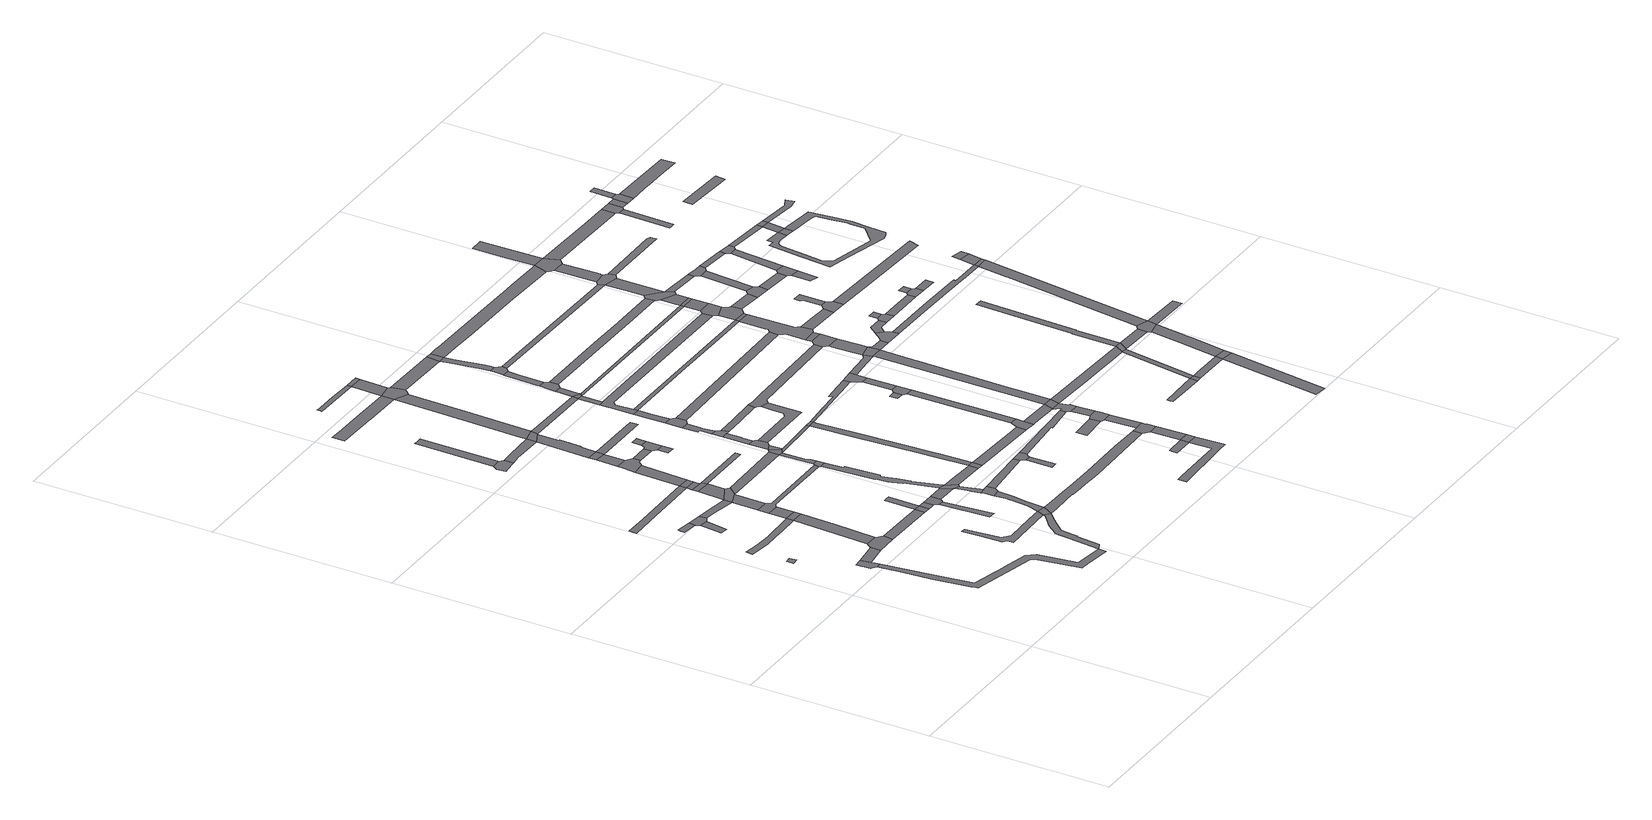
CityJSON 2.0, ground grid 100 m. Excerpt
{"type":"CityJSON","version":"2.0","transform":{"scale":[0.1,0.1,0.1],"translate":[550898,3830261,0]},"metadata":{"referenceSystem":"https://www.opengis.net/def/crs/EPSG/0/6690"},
"CityObjects":{
"road1":{"type":"Road","geometry":[{"type":"MultiSurface","lod":"1","boundaries":[[[0,1,2,3]]]}]},
"road2":{"type":"Road","geometry":[{"type":"MultiSurface","lod":"1","boundaries":[[[4,5,6,7,8,9,10,11,12,13]]]}]},
"road3":{"type":"Road","attributes":{"RoadStructureAttribute.sectionType":"1"},"geometry":[{"type":"MultiSurface","lod":"1","boundaries":[[[14,4,13,15]]]}]},
"road4":{"type":"Road","geometry":[{"type":"MultiSurface","lod":"1","boundaries":[[[16,17,18,19,20]]]}]},
"road5":{"type":"Road","attributes":{"RoadStructureAttribute.sectionType":"1"},"geometry":[{"type":"MultiSurface","lod":"1","boundaries":[[[21,22,23,24,25,26,27,28,29]]]}]},
"road6":{"type":"Road","attributes":{"RoadStructureAttribute.sectionType":"1"},"geometry":[{"type":"MultiSurface","lod":"1","boundaries":[[[30,31,32,33,34]]]}]},
"road7":{"type":"Road","attributes":{"RoadStructureAttribute.sectionType":"1"},"geometry":[{"type":"MultiSurface","lod":"1","boundaries":[[[35,36,37,38,39,40,41,42,43,44,45,11,10,46,47,48,49,50,51,52,53,54,55,56,57]]]}]},
"road8":{"type":"Road","geometry":[{"type":"MultiSurface","lod":"1","boundaries":[[[58,59,60,14,15,61,62,63,64,65]]]}]},
"road9":{"type":"Road","geometry":[{"type":"MultiSurface","lod":"1","boundaries":[[[20,19,66,67,30,34,68,69,70,71]]]}]},
"road10":{"type":"Road","attributes":{"RoadStructureAttribute.sectionType":"1"},"geometry":[{"type":"MultiSurface","lod":"1","boundaries":[[[72,73,74,75,76,77,78,79]]]}]},
"road11":{"type":"Road","attributes":{"RoadStructureAttribute.sectionType":"1"},"geometry":[{"type":"MultiSurface","lod":"1","boundaries":[[[28,58,65,80,81,82,83,84]]]}]},
"road12":{"type":"Road","attributes":{"RoadStructureAttribute.sectionType":"1"},"geometry":[{"type":"MultiSurface","lod":"1","boundaries":[[[85,86,71,70,87,88,89]]]}]},
"road13":{"type":"Road","geometry":[{"type":"MultiSurface","lod":"1","boundaries":[[[29,28,84,90]]]}]},
"road14":{"type":"Road","geometry":[{"type":"MultiSurface","lod":"1","boundaries":[[[91,92,29,90]]]}]},
"road15":{"type":"Road","attributes":{"RoadStructureAttribute.sectionType":"1"},"geometry":[{"type":"MultiSurface","lod":"1","boundaries":[[[93,62,61,94,95]]]}]},
"road16":{"type":"Road","attributes":{"RoadStructureAttribute.sectionType":"1"},"geometry":[{"type":"MultiSurface","lod":"1","boundaries":[[[96,88,97,98]]]}]},
"road17":{"type":"Road","geometry":[{"type":"MultiSurface","lod":"1","boundaries":[[[99,89,88,96,100]]]}]},
"road18":{"type":"Road","attributes":{"RoadStructureAttribute.sectionType":"1"},"geometry":[{"type":"MultiSurface","lod":"1","boundaries":[[[101,89,99,102]]]}]},
"road19":{"type":"Road","geometry":[{"type":"MultiSurface","lod":"1","boundaries":[[[103,104,105,106,107,108,109,110]]]}]},
"road20":{"type":"Road","attributes":{"RoadStructureAttribute.sectionType":"1"},"geometry":[{"type":"MultiSurface","lod":"1","boundaries":[[[111,112,113,114,115,116,117,118,119,120,121,122,123,124]]]}]},
"road21":{"type":"Road","attributes":{"RoadStructureAttribute.sectionType":"1"},"geometry":[{"type":"MultiSurface","lod":"1","boundaries":[[[123,125,126,127,128,129,57,130,131,132,133,134,135,136,137,138]]]}]},
"road22":{"type":"Road","geometry":[{"type":"MultiSurface","lod":"1","boundaries":[[[139,101,102,140,141]]]}]},
"road23":{"type":"Road","attributes":{"RoadStructureAttribute.sectionType":"1"},"geometry":[{"type":"MultiSurface","lod":"1","boundaries":[[[79,139,141,142]]]}]},
"road24":{"type":"Road","geometry":[{"type":"MultiSurface","lod":"1","boundaries":[[[72,79,142,143]]]}]},
"road25":{"type":"Road","geometry":[{"type":"MultiSurface","lod":"1","boundaries":[[[95,94,144,145]]]}]},
"road26":{"type":"Road","attributes":{"RoadStructureAttribute.sectionType":"1"},"geometry":[{"type":"MultiSurface","lod":"1","boundaries":[[[146,147,148,104,103]]]}]},
"road27":{"type":"Road","attributes":{"RoadStructureAttribute.sectionType":"1"},"geometry":[{"type":"MultiSurface","lod":"1","boundaries":[[[149,150,151,152,72,143]]]}]},
"road28":{"type":"Road","geometry":[{"type":"MultiSurface","lod":"1","boundaries":[[[153,154,155,95,145]]]}]},
"road29":{"type":"Road","attributes":{"RoadStructureAttribute.sectionType":"1"},"geometry":[{"type":"MultiSurface","lod":"1","boundaries":[[[145,144,156,157,158]]]}]},
"road30":{"type":"Road","attributes":{"RoadStructureAttribute.sectionType":"1"},"geometry":[{"type":"MultiSurface","lod":"1","boundaries":[[[159,160,161,162,163,164]]]}]},
"road31":{"type":"Road","attributes":{"RoadStructureAttribute.sectionType":"1"},"geometry":[{"type":"MultiSurface","lod":"1","boundaries":[[[97,165,92,91,166,167,168,169,170,171,172,98]]]}]},
"road32":{"type":"Road","geometry":[{"type":"MultiSurface","lod":"1","boundaries":[[[158,157,173,159,164,174,175,176]]]}]},
"road33":{"type":"Road","geometry":[{"type":"MultiSurface","lod":"1","boundaries":[[[177,178,151,150,179,180,181,182]]]}]},
"road34":{"type":"Road","geometry":[{"type":"MultiSurface","lod":"1","boundaries":[[[124,123,138,183]]]}]},
"road35":{"type":"Road","attributes":{"RoadStructureAttribute.sectionType":"1"},"geometry":[{"type":"MultiSurface","lod":"1","boundaries":[[[184,185,110,109,186,187,188,189]]]}]},
"road36":{"type":"Road","attributes":{"RoadStructureAttribute.sectionType":"1"},"geometry":[{"type":"MultiSurface","lod":"1","boundaries":[[[190,177,182,191]]]}]},
"road37":{"type":"Road","geometry":[{"type":"MultiSurface","lod":"1","boundaries":[[[192,190,191,193]]]}]},
"road38":{"type":"Road","attributes":{"RoadStructureAttribute.sectionType":"1"},"geometry":[{"type":"MultiSurface","lod":"1","boundaries":[[[194,100,96,195]]]}]},
"road39":{"type":"Road","attributes":{"RoadStructureAttribute.sectionType":"1"},"geometry":[{"type":"MultiSurface","lod":"1","boundaries":[[[196,197,198,140,102]]]}]},
"road40":{"type":"Road","attributes":{"RoadStructureAttribute.sectionType":"1"},"geometry":[{"type":"MultiSurface","lod":"1","boundaries":[[[199,200,201,202,203,204,205,206,207,208,209,124,183]]]}]},
"road41":{"type":"Road","attributes":{"RoadStructureAttribute.sectionType":"1"},"geometry":[{"type":"MultiSurface","lod":"1","boundaries":[[[176,175,210,211,212]]]}]},
"road42":{"type":"Road","attributes":{"RoadStructureAttribute.sectionType":"1"},"geometry":[{"type":"MultiSurface","lod":"1","boundaries":[[[213,214,215,216,217,189,192,193]]]}]},
"road43":{"type":"Road","attributes":{"RoadStructureAttribute.sectionType":"1"},"geometry":[{"type":"MultiSurface","lod":"1","boundaries":[[[218,181,180,219]]]}]},
"road44":{"type":"Road","geometry":[{"type":"MultiSurface","lod":"1","boundaries":[[[220,221,212,211,222,223,224]]]}]},
"road45":{"type":"Road","attributes":{"RoadStructureAttribute.sectionType":"1"},"geometry":[{"type":"MultiSurface","lod":"1","boundaries":[[[211,225,226,227,228,229,222]]]}]},
"road46":{"type":"Road","geometry":[{"type":"MultiSurface","lod":"1","boundaries":[[[230,229,228,231,202,201,232]]]}]},
"road47":{"type":"Road","attributes":{"RoadStructureAttribute.sectionType":"1"},"geometry":[{"type":"MultiSurface","lod":"1","boundaries":[[[233,234,235,236,237,238,239,240,241]]]}]},
"road48":{"type":"Road","geometry":[{"type":"MultiSurface","lod":"1","boundaries":[[[242,184,189,217,243,244,245]]]}]},
"road49":{"type":"Road","attributes":{"RoadStructureAttribute.sectionType":"1"},"geometry":[{"type":"MultiSurface","lod":"1","boundaries":[[[246,247,248,249,250,251,252,253,254,255,256,257,258,259,260,261,262,263,264,265,266,220,224]]]}]},
"road50":{"type":"Road","geometry":[{"type":"MultiSurface","lod":"1","boundaries":[[[267,268,269,270]]]}]},
"road51":{"type":"Road","geometry":[{"type":"MultiSurface","lod":"1","boundaries":[[[271,272,218,219,267,270,273]]]}]},
"road52":{"type":"Road","geometry":[{"type":"MultiSurface","lod":"1","boundaries":[[[274,275,171,170,257,256]]]}]},
"road53":{"type":"Road","attributes":{"RoadStructureAttribute.sectionType":"1"},"geometry":[{"type":"MultiSurface","lod":"1","boundaries":[[[276,277,271,273]]]}]},
"road54":{"type":"Road","attributes":{"RoadStructureAttribute.sectionType":"1"},"geometry":[{"type":"MultiSurface","lod":"1","boundaries":[[[278,279,193,191]]]}]},
"road55":{"type":"Road","attributes":{"RoadStructureAttribute.sectionType":"1"},"geometry":[{"type":"MultiSurface","lod":"1","boundaries":[[[280,281,282,224,223,283,284]]]}]},
"road56":{"type":"Road","attributes":{"RoadStructureAttribute.sectionType":"1"},"geometry":[{"type":"MultiSurface","lod":"1","boundaries":[[[195,285,275,274,286,287,288]]]}]},
"road57":{"type":"Road","attributes":{"RoadStructureAttribute.sectionType":"1"},"geometry":[{"type":"MultiSurface","lod":"1","boundaries":[[[240,289,290,291,292,184,242,293,294,295]]]}]},
"road58":{"type":"Road","geometry":[{"type":"MultiSurface","lod":"1","boundaries":[[[296,194,195,288,297]]]}]},
"road59":{"type":"Road","geometry":[{"type":"MultiSurface","lod":"1","boundaries":[[[298,299,300,301,302,303,304,305,306,307]]]}]},
"road60":{"type":"Road","attributes":{"RoadStructureAttribute.sectionType":"1"},"geometry":[{"type":"MultiSurface","lod":"1","boundaries":[[[308,309,296,297]]]}]},
"road61":{"type":"Road","attributes":{"RoadStructureAttribute.sectionType":"1"},"geometry":[{"type":"MultiSurface","lod":"1","boundaries":[[[310,230,232,311]]]}]},
"road62":{"type":"Road","geometry":[{"type":"MultiSurface","lod":"1","boundaries":[[[312,313,314,315,296,309,316,317]]]}]},
"road63":{"type":"Road","attributes":{"RoadStructureAttribute.sectionType":"1"},"geometry":[{"type":"MultiSurface","lod":"1","boundaries":[[[318,319,320,321,314,313]]]}]},
"road64":{"type":"Road","geometry":[{"type":"MultiSurface","lod":"1","boundaries":[[[322,284,283,323]]]}]},
"road65":{"type":"Road","attributes":{"RoadStructureAttribute.sectionType":"1"},"geometry":[{"type":"MultiSurface","lod":"1","boundaries":[[[245,244,324,325,326]]]}]},
"road66":{"type":"Road","geometry":[{"type":"MultiSurface","lod":"1","boundaries":[[[327,328,329,321,320,330,331,332]]]}]},
"road67":{"type":"Road","attributes":{"RoadStructureAttribute.sectionType":"1"},"geometry":[{"type":"MultiSurface","lod":"1","boundaries":[[[333,334,335,336,337,338,339,340,341,342,328,327]]]}]},
"road68":{"type":"Road","geometry":[{"type":"MultiSurface","lod":"1","boundaries":[[[343,344,241,240,295,345,346,347,348,349]]]}]},
"road69":{"type":"Road","attributes":{"RoadStructureAttribute.sectionType":"1"},"geometry":[{"type":"MultiSurface","lod":"1","boundaries":[[[350,297,288,351]]]}]},
"road70":{"type":"Road","attributes":{"RoadStructureAttribute.sectionType":"1"},"geometry":[{"type":"MultiSurface","lod":"1","boundaries":[[[352,353,354,355,356,183,138,357,358,359,360,361,362,363,364,365,366]]]}]},
"road71":{"type":"Road","attributes":{"RoadStructureAttribute.sectionType":"1"},"geometry":[{"type":"MultiSurface","lod":"1","boundaries":[[[306,367,241,344,368]]]}]},
"road72":{"type":"Road","geometry":[{"type":"MultiSurface","lod":"1","boundaries":[[[369,370,371,338,337,372,373]]]}]},
"road73":{"type":"Road","geometry":[{"type":"MultiSurface","lod":"1","boundaries":[[[374,375,376,377]]]}]},
"road74":{"type":"Road","geometry":[{"type":"MultiSurface","lod":"1","boundaries":[[[307,306,368,378]]]}]},
"road75":{"type":"Road","geometry":[{"type":"MultiSurface","lod":"1","boundaries":[[[379,380,381,382,383,384,370,369]]]}]},
"road76":{"type":"Road","attributes":{"RoadStructureAttribute.sectionType":"1"},"geometry":[{"type":"MultiSurface","lod":"1","boundaries":[[[385,386,387,388,389,351,390,391,392,393,394,284,322]]]}]},
"road77":{"type":"Road","geometry":[{"type":"MultiSurface","lod":"1","boundaries":[[[395,396,310,311,374,377,397,398]]]}]},
"road78":{"type":"Road","attributes":{"RoadStructureAttribute.sectionType":"1"},"geometry":[{"type":"MultiSurface","lod":"1","boundaries":[[[399,400,401,402,317,316,403,404,405,406]]]}]},
"road79":{"type":"Road","geometry":[{"type":"MultiSurface","lod":"1","boundaries":[[[407,408,332,331,409,410]]]}]},
"road80":{"type":"Road","geometry":[{"type":"MultiSurface","lod":"1","boundaries":[[[324,411,412,413,414]]]}]},
"road81":{"type":"Road","attributes":{"RoadStructureAttribute.sectionType":"1"},"geometry":[{"type":"MultiSurface","lod":"1","boundaries":[[[415,416,322,323,417,418]]]}]},
"road82":{"type":"Road","geometry":[{"type":"MultiSurface","lod":"1","boundaries":[[[326,325,419]]]}]},
"road83":{"type":"Road","geometry":[{"type":"MultiSurface","lod":"1","boundaries":[[[350,351,389,420]]]}]},
"road84":{"type":"Road","geometry":[{"type":"MultiSurface","lod":"1","boundaries":[[[325,324,414,421]]]}]},
"road85":{"type":"Road","attributes":{"RoadStructureAttribute.sectionType":"1"},"geometry":[{"type":"MultiSurface","lod":"1","boundaries":[[[422,423,424,425,419,325,421,426,427,428,429,430]]]}]},
"road86":{"type":"Road","attributes":{"RoadStructureAttribute.sectionType":"1"},"geometry":[{"type":"MultiSurface","lod":"1","boundaries":[[[431,349,348,432,433,434]]]}]},
"road87":{"type":"Road","geometry":[{"type":"MultiSurface","lod":"1","boundaries":[[[435,436,422,430,437,438,439,440]]]}]},
"road88":{"type":"Road","attributes":{"RoadStructureAttribute.sectionType":"1"},"geometry":[{"type":"MultiSurface","lod":"1","boundaries":[[[441,442,443,444,445,446,447,448,449,450,451,452]]]}]},
"road89":{"type":"Road","attributes":{"RoadStructureAttribute.sectionType":"1"},"geometry":[{"type":"MultiSurface","lod":"1","boundaries":[[[453,454,455,456,435,440,457,458]]]}]},
"road90":{"type":"Road","geometry":[{"type":"MultiSurface","lod":"1","boundaries":[[[459,460,461,453,458,462,463,464]]]}]},
"road91":{"type":"Road","attributes":{"RoadStructureAttribute.sectionType":"1"},"geometry":[{"type":"MultiSurface","lod":"1","boundaries":[[[465,466,467,395,398,468,469,470]]]}]},
"road92":{"type":"Road","geometry":[{"type":"MultiSurface","lod":"1","boundaries":[[[471,472,473,474,475,445]]]}]},
"road93":{"type":"Road","attributes":{"RoadStructureAttribute.sectionType":"1"},"geometry":[{"type":"MultiSurface","lod":"1","boundaries":[[[476,477,478,479,480,481,482,483,459,464]]]}]},
"road94":{"type":"Road","geometry":[{"type":"MultiSurface","lod":"1","boundaries":[[[434,433,480,479,484]]]}]},
"road95":{"type":"Road","geometry":[{"type":"MultiSurface","lod":"1","boundaries":[[[485,486,418,417,487,488]]]}]},
"road96":{"type":"Road","attributes":{"RoadStructureAttribute.sectionType":"1"},"geometry":[{"type":"MultiSurface","lod":"1","boundaries":[[[489,490,491,492,493,420,389,494,495]]]}]},
"road97":{"type":"Road","geometry":[{"type":"MultiSurface","lod":"1","boundaries":[[[496,497,498,499,500]]]}]},
"road98":{"type":"Road","geometry":[{"type":"MultiSurface","lod":"1","boundaries":[[[501,471,445,444]]]}]},
"road99":{"type":"Road","attributes":{"RoadStructureAttribute.sectionType":"1"},"geometry":[{"type":"MultiSurface","lod":"1","boundaries":[[[502,503,504,471,501]]]}]},
"road100":{"type":"Road","geometry":[{"type":"MultiSurface","lod":"1","boundaries":[[[505,506,507,508,366,365,504,503,502]]]}]},
"road101":{"type":"Road","attributes":{"RoadStructureAttribute.sectionType":"1"},"geometry":[{"type":"MultiSurface","lod":"1","boundaries":[[[509,510,486,485]]]}]},
"road102":{"type":"Road","attributes":{"RoadStructureAttribute.sectionType":"1"},"geometry":[{"type":"MultiSurface","lod":"1","boundaries":[[[511,488,487,512,513,514,515]]]}]},
"road103":{"type":"Road","geometry":[{"type":"MultiSurface","lod":"1","boundaries":[[[516,517,518,519]]]}]},
"road104":{"type":"Road","attributes":{"RoadStructureAttribute.sectionType":"1"},"geometry":[{"type":"MultiSurface","lod":"1","boundaries":[[[520,373,372,521]]]}]},
"road105":{"type":"Road","attributes":{"RoadStructureAttribute.sectionType":"1"},"geometry":[{"type":"MultiSurface","lod":"1","boundaries":[[[522,523,508,507]]]}]},
"road106":{"type":"Road","geometry":[{"type":"MultiSurface","lod":"1","boundaries":[[[524,525,526,496,500,523,522]]]}]},
"road107":{"type":"Road","geometry":[{"type":"MultiSurface","lod":"1","boundaries":[[[527,528,519,518,510,509]]]}]},
"road108":{"type":"Road","attributes":{"RoadStructureAttribute.sectionType":"1"},"geometry":[{"type":"MultiSurface","lod":"1","boundaries":[[[411,529,530,531,532,382,381,533,534,535,536,537,538,539,540,412]]]}]},
"road109":{"type":"Road","attributes":{"RoadStructureAttribute.sectionType":"1"},"geometry":[{"type":"MultiSurface","lod":"1","boundaries":[[[541,542,526,525]]]}]},
"road110":{"type":"Road","attributes":{"RoadStructureAttribute.sectionType":"1"},"geometry":[{"type":"MultiSurface","lod":"1","boundaries":[[[533,381,543,544,545,546,547]]]}]},
"road111":{"type":"Road","attributes":{"RoadStructureAttribute.sectionType":"1"},"geometry":[{"type":"MultiSurface","lod":"1","boundaries":[[[548,549,550,551,552,407,410,553,554,399,406,555,556]]]}]},
"road112":{"type":"Road","geometry":[{"type":"MultiSurface","lod":"1","boundaries":[[[557,558,559,514,560,561,562,563,564,465,470,542,541]]]}]},
"road113":{"type":"Road","geometry":[{"type":"MultiSurface","lod":"1","boundaries":[[[515,514,559,565]]]}]},
"road114":{"type":"Road","attributes":{"RoadStructureAttribute.sectionType":"1"},"geometry":[{"type":"MultiSurface","lod":"1","boundaries":[[[566,567,528,527]]]}]},
"road115":{"type":"Road","geometry":[{"type":"MultiSurface","lod":"1","boundaries":[[[568,489,495,567,566,569]]]}]},
"road116":{"type":"Road","attributes":{"RoadStructureAttribute.sectionType":"1"},"geometry":[{"type":"MultiSurface","lod":"1","boundaries":[[[421,414,570,571]]]}]},
"road117":{"type":"Road","attributes":{"RoadStructureAttribute.sectionType":"1"},"geometry":[{"type":"MultiSurface","lod":"1","boundaries":[[[572,573,439,438,574,575,576,577]]]}]},
"road118":{"type":"Road","attributes":{"RoadStructureAttribute.sectionType":"1"},"geometry":[{"type":"MultiSurface","lod":"1","boundaries":[[[578,579,515,565,580,581,582,583,584,585,586]]]}]},
"road119":{"type":"Road","attributes":{"RoadStructureAttribute.sectionType":"1"},"geometry":[{"type":"MultiSurface","lod":"1","boundaries":[[[587,588,568,569,589,590,591,578]]]}]},
"road120":{"type":"Road","attributes":{"RoadStructureAttribute.sectionType":"1"},"geometry":[{"type":"MultiSurface","lod":"1","boundaries":[[[463,462,592,593]]]}]},
"road121":{"type":"Road","attributes":{"RoadStructureAttribute.sectionType":"1"},"geometry":[{"type":"MultiSurface","lod":"1","boundaries":[[[594,595,596,597,598,599,484,479,600,601,602,603,604]]]}]},
"road122":{"type":"Road","geometry":[{"type":"MultiSurface","lod":"1","boundaries":[[[605,606,607,608,609,610,611,612,613]]]}]},
"road123":{"type":"Road","geometry":[{"type":"MultiSurface","lod":"1","boundaries":[[[614,587,578,586]]]}]},
"road124":{"type":"Road","attributes":{"RoadStructureAttribute.sectionType":"1"},"geometry":[{"type":"MultiSurface","lod":"1","boundaries":[[[615,565,559,616,617,618,619,620,621,622]]]}]},
"road125":{"type":"Road","attributes":{"RoadStructureAttribute.sectionType":"1"},"geometry":[{"type":"MultiSurface","lod":"1","boundaries":[[[623,624,625,626,627,587,614]]]}]},
"road126":{"type":"Road","geometry":[{"type":"MultiSurface","lod":"1","boundaries":[[[628,629,548,556,630,625,624]]]}]},
"road127":{"type":"Road","attributes":{"RoadStructureAttribute.sectionType":"1"},"geometry":[{"type":"MultiSurface","lod":"1","boundaries":[[[631,632,614,586,633,634]]]}]},
"road128":{"type":"Road","geometry":[{"type":"MultiSurface","lod":"1","boundaries":[[[635,636,629,628]]]}]},
"road129":{"type":"Road","geometry":[{"type":"MultiSurface","lod":"1","boundaries":[[[605,613,637,638]]]}]},
"road130":{"type":"Road","geometry":[{"type":"MultiSurface","lod":"1","boundaries":[[[639,640,641,642,643,546,644,645,646,520,521,647,648,649,636,635,650,651]]]}]},
"road131":{"type":"Road","geometry":[{"type":"MultiSurface","lod":"1","boundaries":[[[652,653,634,633,654,655,656]]]}]},
"road132":{"type":"Road","geometry":[{"type":"MultiSurface","lod":"1","boundaries":[[[657,547,546,643]]]}]},
"road133":{"type":"Road","attributes":{"RoadStructureAttribute.sectionType":"1"},"geometry":[{"type":"MultiSurface","lod":"1","boundaries":[[[621,605,638,658,659]]]}]},
"road134":{"type":"Road","geometry":[{"type":"MultiSurface","lod":"1","boundaries":[[[660,661,537,536,662,663]]]}]},
"road135":{"type":"Road","geometry":[{"type":"MultiSurface","lod":"1","boundaries":[[[664,663,662,547,657,665,666]]]}]},
"road136":{"type":"Road","attributes":{"RoadStructureAttribute.sectionType":"1"},"geometry":[{"type":"MultiSurface","lod":"1","boundaries":[[[667,638,637,668,669,670]]]}]},
"road137":{"type":"Road","attributes":{"RoadStructureAttribute.sectionType":"1"},"geometry":[{"type":"MultiSurface","lod":"1","boundaries":[[[669,671,672,673,674]]]}]},
"road138":{"type":"Road","attributes":{"RoadStructureAttribute.sectionType":"1"},"geometry":[{"type":"MultiSurface","lod":"1","boundaries":[[[675,676,652,656,677,678]]]}]},
"road139":{"type":"Road","attributes":{"RoadStructureAttribute.sectionType":"1"},"geometry":[{"type":"MultiSurface","lod":"1","boundaries":[[[679,651,650,680,681]]]}]},
"road140":{"type":"Road","attributes":{"RoadStructureAttribute.sectionType":"1"},"geometry":[{"type":"MultiSurface","lod":"1","boundaries":[[[682,570,661,660]]]}]},
"road141":{"type":"Road","geometry":[{"type":"MultiSurface","lod":"1","boundaries":[[[683,571,570,682]]]}]},
"road142":{"type":"Road","attributes":{"RoadStructureAttribute.sectionType":"1"},"geometry":[{"type":"MultiSurface","lod":"1","boundaries":[[[684,685,571,683,686]]]}]},
"road143":{"type":"Road","geometry":[{"type":"MultiSurface","lod":"1","boundaries":[[[687,577,576,688,684,686,689,690]]]}]},
"road144":{"type":"Road","geometry":[{"type":"MultiSurface","lod":"1","boundaries":[[[622,621,659,691,692]]]}]},
"road145":{"type":"Road","attributes":{"RoadStructureAttribute.sectionType":"1"},"geometry":[{"type":"MultiSurface","lod":"1","boundaries":[[[666,665,693,694]]]}]},
"road146":{"type":"Road","geometry":[{"type":"MultiSurface","lod":"1","boundaries":[[[695,696,675,678,697,698]]]}]},
"road147":{"type":"Road","attributes":{"RoadStructureAttribute.sectionType":"1"},"geometry":[{"type":"MultiSurface","lod":"1","boundaries":[[[592,699,700,701,702,687,690,703]]]}]},
"road148":{"type":"Road","geometry":[{"type":"MultiSurface","lod":"1","boundaries":[[[704,705,696,695]]]}]},
"road149":{"type":"Road","geometry":[{"type":"MultiSurface","lod":"1","boundaries":[[[670,669,674,706]]]}]},
"road150":{"type":"Road","geometry":[{"type":"MultiSurface","lod":"1","boundaries":[[[707,681,680,708,709,710]]]}]},
"road151":{"type":"Road","geometry":[{"type":"MultiSurface","lod":"1","boundaries":[[[711,712,593,592,703,713,714]]]}]},
"road152":{"type":"Road","attributes":{"RoadStructureAttribute.sectionType":"1"},"geometry":[{"type":"MultiSurface","lod":"1","boundaries":[[[692,691,715,716]]]}]},
"road153":{"type":"Road","geometry":[{"type":"MultiSurface","lod":"1","boundaries":[[[717,718,719,720,707,710]]]}]},
"road154":{"type":"Road","attributes":{"RoadStructureAttribute.sectionType":"1"},"geometry":[{"type":"MultiSurface","lod":"1","boundaries":[[[721,722,723,724,725,712,711]]]}]},
"road155":{"type":"Road","attributes":{"RoadStructureAttribute.sectionType":"1"},"geometry":[{"type":"MultiSurface","lod":"1","boundaries":[[[690,689,726,727]]]}]},
"road156":{"type":"Road","geometry":[{"type":"MultiSurface","lod":"1","boundaries":[[[728,694,693,729,730,731]]]}]},
"road157":{"type":"Road","attributes":{"RoadStructureAttribute.sectionType":"1"},"geometry":[{"type":"MultiSurface","lod":"1","boundaries":[[[732,733,734,735,736,737,670,706]]]}]},
"road158":{"type":"Road","attributes":{"RoadStructureAttribute.sectionType":"1"},"geometry":[{"type":"MultiSurface","lod":"1","boundaries":[[[738,739,740,741,742,743,744,745,622,692]]]}]},
"road159":{"type":"Road","attributes":{"RoadStructureAttribute.sectionType":"1"},"geometry":[{"type":"MultiSurface","lod":"1","boundaries":[[[746,698,697,747,748,749]]]}]},
"road160":{"type":"Road","geometry":[{"type":"MultiSurface","lod":"1","boundaries":[[[604,603,725,724,750,751,752,753]]]}]},
"road161":{"type":"Road","attributes":{"RoadStructureAttribute.sectionType":"1"},"geometry":[{"type":"MultiSurface","lod":"1","boundaries":[[[754,755,728,731]]]}]},
"road162":{"type":"Road","attributes":{"RoadStructureAttribute.sectionType":"1"},"geometry":[{"type":"MultiSurface","lod":"1","boundaries":[[[756,757,758,759,604,753]]]}]},
"road163":{"type":"Road","geometry":[{"type":"MultiSurface","lod":"1","boundaries":[[[760,716,715,736,735,761]]]}]},
"road164":{"type":"Road","attributes":{"RoadStructureAttribute.sectionType":"1"},"geometry":[{"type":"MultiSurface","lod":"1","boundaries":[[[730,729,762,763]]]}]},
"road165":{"type":"Road","attributes":{"RoadStructureAttribute.sectionType":"1"},"geometry":[{"type":"MultiSurface","lod":"1","boundaries":[[[764,765,766,767,768,655,654,769,770,771,772,773]]]}]},
"road166":{"type":"Road","geometry":[{"type":"MultiSurface","lod":"1","boundaries":[[[774,727,726,755,754,775,776]]]}]},
"road167":{"type":"Road","geometry":[{"type":"MultiSurface","lod":"1","boundaries":[[[777,749,748,778,779,780]]]}]},
"road168":{"type":"Road","geometry":[{"type":"MultiSurface","lod":"1","boundaries":[[[781,782,777,780]]]}]},
"road169":{"type":"Road","geometry":[{"type":"MultiSurface","lod":"1","boundaries":[[[783,784,785,786]]]}]},
"road170":{"type":"Road","attributes":{"RoadStructureAttribute.sectionType":"1"},"geometry":[{"type":"MultiSurface","lod":"1","boundaries":[[[787,788,789,714,713]]]}]},
"road171":{"type":"Road","geometry":[{"type":"MultiSurface","lod":"1","boundaries":[[[790,763,762,783,786,791]]]}]},
"road172":{"type":"Road","attributes":{"RoadStructureAttribute.sectionType":"1"},"geometry":[{"type":"MultiSurface","lod":"1","boundaries":[[[792,793,779,778]]]}]},
"road173":{"type":"Road","attributes":{"RoadStructureAttribute.sectionType":"1"},"geometry":[{"type":"MultiSurface","lod":"1","boundaries":[[[761,735,794,795,796]]]}]},
"road174":{"type":"Road","attributes":{"RoadStructureAttribute.sectionType":"1"},"geometry":[{"type":"MultiSurface","lod":"1","boundaries":[[[776,775,797,798]]]}]},
"road175":{"type":"Road","attributes":{"RoadStructureAttribute.sectionType":"1"},"geometry":[{"type":"MultiSurface","lod":"1","boundaries":[[[799,800,790,791]]]}]},
"road176":{"type":"Road","attributes":{"RoadStructureAttribute.sectionType":"1"},"geometry":[{"type":"MultiSurface","lod":"1","boundaries":[[[709,708,801,802,803]]]}]},
"road177":{"type":"Road","attributes":{"RoadStructureAttribute.sectionType":"1"},"geometry":[{"type":"MultiSurface","lod":"1","boundaries":[[[804,772,805,806,807,760,761]]]}]},
"road178":{"type":"Road","attributes":{"RoadStructureAttribute.sectionType":"1"},"geometry":[{"type":"MultiSurface","lod":"1","boundaries":[[[808,809,753,752,810,811,812]]]}]},
"road179":{"type":"Road","geometry":[{"type":"MultiSurface","lod":"1","boundaries":[[[798,797,800,799,813,814]]]}]},
"road180":{"type":"Road","attributes":{"RoadStructureAttribute.sectionType":"1"},"geometry":[{"type":"MultiSurface","lod":"1","boundaries":[[[815,814,813,816,817]]]}]},
"road181":{"type":"Road","geometry":[{"type":"MultiSurface","lod":"1","boundaries":[[[773,772,804,818]]]}]},
"road182":{"type":"Road","attributes":{"RoadStructureAttribute.sectionType":"1"},"geometry":[{"type":"MultiSurface","lod":"1","boundaries":[[[819,820,773,818,821,822]]]}]},
"road183":{"type":"Road","geometry":[{"type":"MultiSurface","lod":"1","boundaries":[[[823,819,822,824]]]}]},
"road184":{"type":"Road","attributes":{"RoadStructureAttribute.sectionType":"1"},"geometry":[{"type":"MultiSurface","lod":"1","boundaries":[[[825,826,827,828,829,830,831,832,833,834,835,836,837,838,839,840,841,842,843,844,845,846,847,848,849,850,851,852,853,854,855,856,857,858,859,860,861,862,863,864,865,866,867,868,869,870,871,872,873,874,875,876,877,878,879,880]]]}]},
"road185":{"type":"Road","attributes":{"RoadStructureAttribute.sectionType":"1"},"geometry":[{"type":"MultiSurface","lod":"1","boundaries":[[[881,882,883,884,885]]]}]},
"road186":{"type":"Road","geometry":[{"type":"MultiSurface","lod":"1","boundaries":[[[880,879,843,842]]]}]},
"road187":{"type":"Road","attributes":{"RoadStructureAttribute.sectionType":"1"},"geometry":[{"type":"MultiSurface","lod":"1","boundaries":[[[816,880,842,886]]]}]},
"road188":{"type":"Road","geometry":[{"type":"MultiSurface","lod":"1","boundaries":[[[812,811,887,881,885,888,889,890]]]}]},
"road189":{"type":"Road","geometry":[{"type":"MultiSurface","lod":"1","boundaries":[[[817,816,886,891]]]}]},
"road190":{"type":"Road","attributes":{"RoadStructureAttribute.sectionType":"1"},"geometry":[{"type":"MultiSurface","lod":"1","boundaries":[[[890,889,892,893]]]}]},
"road191":{"type":"Road","geometry":[{"type":"MultiSurface","lod":"1","boundaries":[[[894,893,892,895,896,897]]]}]},
"road192":{"type":"Road","geometry":[{"type":"MultiSurface","lod":"1","boundaries":[[[898,899,894,897]]]}]},
"road193":{"type":"Road","attributes":{"RoadStructureAttribute.sectionType":"1"},"geometry":[{"type":"MultiSurface","lod":"1","boundaries":[[[900,901,891,886,902,903]]]}]},
"road194":{"type":"Road","attributes":{"RoadStructureAttribute.sectionType":"1"},"geometry":[{"type":"MultiSurface","lod":"1","boundaries":[[[904,905,906,907,908]]]}]},
"road195":{"type":"Road","attributes":{"RoadStructureAttribute.sectionType":"1"},"geometry":[{"type":"MultiSurface","lod":"1","boundaries":[[[909,896,895,910,911,912,913,914,915,916]]]}]}
},
"vertices":[
[169,1404,0],[165,1444,0],[130,1440,0],[133,1401,0],
[316,1136,0],[294,1133,0],[281,1132,0],[268,1130,0],[275,1054,0],[281,1049,0],[302,1033,0],[334,1036,0],[331,1062,0],[328,1079,0],
[451,1153,0],[451,1096,0],
[136,2048,0],[133,2028,0],[131,2009,0],[215,1999,0],[224,2036,0],
[300,1639,0],[201,1643,0],[115,1657,0],[111,1617,0],[231,1603,0],[311,1603,0],[381,1604,0],[494,1608,0],[495,1648,0],
[231,1975,0],[214,1853,0],[235,1849,0],[257,1846,0],[278,1969,0],
[830,206,0],[824,211,0],[790,420,0],[755,465,0],[648,489,0],[564,507,0],[539,513,0],[460,531,0],[400,545,0],[399,547,0],[370,755,0],[302,1032,0],[318,896,0],[332,751,0],[362,542,0],[364,530,0],[367,506,0],[729,424,0],[747,400,0],[787,165,0],[832,160,0],[985,143,0],[986,187,0],
[473,1183,0],[470,1180,0],[460,1166,0],[572,1100,0],[578,1153,0],[560,1171,0],[551,1180,0],[548,1182,0],
[217,1996,0],[221,1990,0],[293,1978,0],[305,1985,0],[308,1987,0],[303,2025,0],
[511,2253,0],[305,2251,0],[145,2249,0],[10,2248,0],[10,2208,0],[145,2209,0],[305,2211,0],[510,2214,0],
[560,1421,0],[561,1449,0],[564,1551,0],[564,1570,0],[565,1606,0],
[379,2015,0],[378,2015,0],[373,1976,0],[500,1954,0],[502,1999,0],
[566,1646,0],
[569,1744,0],[494,1743,0],
[799,1150,0],[878,1094,0],[879,1149,0],
[572,1981,0],[495,1809,0],[568,1807,0],
[595,2049,0],[615,2030,0],
[508,2149,0],[598,2144,0],
[284,3134,0],[229,3129,0],[213,3105,0],[216,3054,0],[240,3057,0],[297,3063,0],[308,3064,0],[304,3115,0],
[1071,621,0],[891,617,0],[847,652,0],[831,844,0],[820,845,0],[804,846,0],[810,739,0],[816,626,0],[834,610,0],[836,609,0],[836,607,0],[836,576,0],[1140,582,0],[1154,622,0],
[1135,568,0],[1128,562,0],[1062,505,0],[1016,447,0],[1014,445,0],[1024,205,0],[1038,338,0],[1043,339,0],[1046,365,0],[1053,431,0],[1054,433,0],[1092,479,0],[1132,519,0],[1169,555,0],
[509,2181,0],[590,2177,0],[578,2177,0],
[579,2213,0],
[580,2251,0],
[918,1093,0],[919,1148,0],
[287,3572,0],[259,3572,0],[232,3572,0],
[581,2294,0],[591,2511,0],[519,2505,0],[512,2253,0],
[921,1321,0],[902,1321,0],[881,1321,0],
[944,1092,0],[960,1092,0],[960,1147,0],
[976,1070,0],[994,798,0],[1013,797,0],[1032,796,0],[1031,798,0],[1009,1068,0],
[493,1763,0],[569,1750,0],[574,1753,0],[580,1756,0],[585,1759,0],[1007,1759,0],[1011,1785,0],[591,1781,0],
[974,1074,0],[1014,1074,0],[1025,1089,0],[1025,1146,0],
[525,2607,0],[524,2570,0],[618,2540,0],[632,2540,0],[632,2581,0],[594,2605,0],
[1205,614,0],
[539,3122,0],[377,3119,0],[361,3070,0],[365,3070,0],[366,3070,0],[539,3065,0],
[529,2727,0],[597,2723,0],
[530,2772,0],[598,2768,0],
[1014,2041,0],[1013,1983,0],
[598,2147,0],[925,2148,0],[924,2178,0],
[1212,719,0],[1227,805,0],[1227,885,0],[1183,880,0],[1188,817,0],[1187,793,0],[1187,790,0],[1183,741,0],[1179,692,0],[1172,672,0],[1161,641,0],
[1030,1089,0],[1149,1087,0],[1108,1145,0],
[600,2857,0],[607,2856,0],[610,2979,0],[603,2980,0],[606,3100,0],
[738,2584,0],[739,2539,0],
[1117,1151,0],[1113,1149,0],[1179,1075,0],[1194,1085,0],[1152,1141,0],
[1150,1081,0],[1162,1018,0],[1166,998,0],[1176,952,0],[1212,956,0],
[1244,958,0],[1179,930,0],[1246,910,0],
[288,3945,0],[179,3947,0],[88,3949,0],[87,3879,0],[289,3876,0],[299,3875,0],[338,3874,0],[555,3870,0],[557,3940,0],
[613,3140,0],[607,3101,0],[609,3101,0],[613,3139,0],
[1150,1150,0],[1106,1301,0],[1108,1304,0],[1092,1376,0],[1082,1418,0],[1074,1453,0],[1075,1454,0],[1082,1462,0],[1069,1651,0],[1059,1652,0],[1053,1753,0],[1016,1750,0],[1018,1748,0],[1024,1649,0],[1035,1460,0],[1039,1460,0],[1042,1418,0],[1044,1394,0],[1051,1375,0],[1069,1324,0],[1072,1325,0],
[761,2518,0],[761,2458,0],[808,2458,0],[807,2519,0],
[763,2608,0],[750,2584,0],[807,2608,0],
[1050,1796,0],[1020,1794,0],
[807,2661,0],[763,2661,0],
[929,2721,0],[929,2766,0],
[1374,1133,0],[1369,1133,0],[1228,1138,0],[1374,1078,0],[1376,1133,0],
[1019,1816,0],[1048,1827,0],[1038,1858,0],[1034,1978,0],
[548,3512,0],[539,3157,0],[539,3134,0],[539,3133,0],[614,3145,0],[626,3539,0],[633,3836,0],
[1032,2057,0],[1058,1995,0],
[428,4140,0],[351,4141,0],[349,4141,0],[285,4143,0],[282,4144,0],[281,4132,0],[280,4118,0],[285,4115,0],[561,4111,0],[562,4136,0],
[1070,2004,0],[1067,2069,0],
[1540,978,0],[1542,939,0],
[1074,2153,0],[1068,2161,0],[1029,2159,0],[1029,2149,0],[1089,2090,0],[1084,2141,0],
[1063,2222,0],[1066,2224,0],[1065,2305,0],[1027,2304,0],
[1413,1134,0],[1412,1077,0],
[1003,3098,0],[1007,3132,0],[1005,3133,0],
[1059,2365,0],[1026,2365,0],[1027,2325,0],[1066,2305,0],[1089,2306,0],[1080,2346,0],
[1056,2369,0],[1054,2395,0],[1049,2433,0],[1050,2449,0],[1052,2520,0],[1008,2519,0],[1010,2445,0],[1010,2433,0],[1025,2434,0],[1026,2368,0],
[648,3943,0],[638,3953,0],[634,3838,0],[652,3856,0],[655,3860,0],[663,3868,0],[650,3943,0],
[1325,2011,0],[1327,1993,0],
[1893,609,0],[1618,607,0],[1450,609,0],[1379,611,0],[1279,613,0],[1192,555,0],[1234,555,0],[1385,558,0],[1385,554,0],[1454,552,0],[1504,552,0],[1560,550,0],[1617,548,0],[2063,557,0],[2064,607,0],
[561,4104,0],[641,4110,0],
[1052,2615,0],[1007,2614,0],[1007,2568,0],[1078,2540,0],[1078,2594,0],
[1561,918,0],[1561,773,0],[1598,773,0],[1597,918,0],
[642,4135,0],
[1049,2723,0],[1049,2767,0],[1048,2790,0],[1004,2789,0],[1005,2767,0],[1005,2722,0],
[1404,1319,0],[1404,1322,0],[1382,1749,0],[1370,1983,0],[1370,1994,0],[1328,1981,0],[1342,1747,0],[1363,1404,0],[1366,1319,0],[1376,1134,0],
[1611,982,0],[1589,981,0],[1597,929,0],[1613,941,0],
[1375,2291,0],[1370,2219,0],[1372,2163,0],[1349,2145,0],[1390,2091,0],[1423,2092,0],[1423,2107,0],[1423,2279,0],
[1357,2351,0],[1201,2348,0],[1202,2308,0],[1351,2312,0],
[1003,2980,0],[1033,2980,0],[1033,3003,0],[1034,3096,0],
[1779,1118,0],[1413,1133,0],[1814,1061,0],[1816,1116,0],
[1007,3133,0],
[1364,2011,0],
[1048,3112,0],
[1011,3228,0],[1011,3207,0],[1008,3137,0],[1008,3135,0],[1049,3121,0],[1049,3125,0],[1049,3134,0],[1051,3206,0],[1051,3228,0],
[896,3938,0],[665,3868,0],[986,3862,0],[991,3937,0],
[1015,3322,0],[1013,3272,0],[1058,3234,0],[1073,3250,0],[1076,3299,0],[1056,3320,0],
[2104,153,0],[2107,153,0],[2167,154,0],[2162,318,0],[2100,315,0],[2100,307,0],[2104,192,0],[2104,189,0],[2010,188,0],[1800,186,0],[1762,185,0],[1762,137,0],
[1023,3525,0],[1023,3522,0],[1021,3466,0],[1015,3335,0],[1061,3465,0],[1063,3524,0],
[1025,3600,0],[1025,3598,0],[1024,3561,0],[1087,3546,0],[1090,3572,0],[1065,3599,0],
[2058,1012,0],[1895,1001,0],[1893,1001,0],[1896,970,0],[1896,960,0],[2060,979,0],
[2100,362,0],[1985,359,0],[1984,337,0],[1982,316,0],[1984,316,0],
[1064,3618,0],[1063,3656,0],[1034,3817,0],[1026,3861,0],[986,3858,0],[995,3810,0],[1023,3648,0],[1025,3615,0],
[1027,3936,0],
[1881,1157,0],[1836,1157,0],[1880,1058,0],[1881,1114,0],
[1792,2071,0],[1672,2060,0],[1624,2055,0],[1627,2033,0],[1506,2025,0],[1742,2028,0],[1794,2033,0],
[2060,848,0],[1911,839,0],[1912,809,0],[1914,779,0],[2064,788,0],
[2160,364,0],
[2155,530,0],[2107,529,0],[2095,526,0],
[2153,583,0],[2149,582,0],[2148,608,0],[2094,606,0],
[1874,1735,0],[1830,1735,0],
[1909,1113,0],[1891,1057,0],[1892,1057,0],[2053,1051,0],[2074,1106,0],
[1770,1799,0],[1771,1753,0],[1811,1753,0],[1811,1798,0],
[2025,2613,0],[2018,2561,0],
[2142,783,0],[2087,780,0],
[2140,827,0],[2139,861,0],[2084,858,0],
[1874,1819,0],[1829,1818,0],
[1003,2959,0],[1002,2929,0],[1003,2925,0],[1004,2828,0],[1043,2813,0],[1040,2915,0],[1057,2931,0],[2020,2929,0],[2019,2985,0],[2016,2982,0],[2000,2983,0],[1038,2980,0],
[2134,963,0],[2080,961,0],
[1048,2792,0],[1517,2793,0],[1807,2792,0],[2038,2791,0],[2042,2811,0],
[2026,2366,0],[1473,2352,0],[1403,2349,0],[1376,2348,0],[1375,2351,0],[1353,2312,0],[1360,2306,0],[1446,2300,0],[2025,2316,0],
[2133,999,0],[2127,1000,0],[2117,1052,0],[2063,1039,0],[2064,1038,0],[2077,1022,0],[2078,1021,0],[2079,1013,0],
[2128,1104,0],
[1872,1981,0],[1827,1980,0],
[1869,2078,0],[1871,2040,0],
[2033,3095,0],[2033,3113,0],
[1703,3298,0],[1548,3298,0],[1548,3248,0],[1803,3247,0],[2012,3246,0],[2009,3297,0],
[2065,2060,0],[2070,2053,0],[2129,1268,0],[2128,1340,0],[2133,1610,0],[2133,1612,0],[2134,1850,0],[2134,1852,0],[2135,2060,0],
[2052,2110,0],[2031,2093,0],[1936,2047,0],[2060,2059,0],[2063,2059,0],
[2026,3530,0],[2007,3562,0],
[1998,3919,0],[1800,3923,0],[1752,3923,0],[1445,3929,0],[1106,3935,0],[1074,3936,0],[1135,3859,0],[1289,3856,0],[1687,3850,0],[1992,3842,0],[2019,3919,0],
[2639,617,0],[2634,617,0],[2581,616,0],[2405,612,0],[2404,612,0],[2405,595,0],[2407,578,0],[2548,577,0],[2639,576,0],
[2132,2128,0],
[2731,1083,0],[2292,1045,0],[2334,1044,0],[2542,1036,0],[2583,1034,0],[2696,1030,0],[2699,1030,0],[2733,1083,0],
[2131,2166,0],[2128,2296,0],[2048,2294,0],[2048,2280,0],[2051,2175,0],
[2126,2389,0],[2046,2387,0],[2036,2306,0],
[2171,2105,0],[2150,2109,0],[2216,2060,0],[2216,2106,0],
[2125,2427,0],[2045,2422,0],
[2669,576,0],[2669,615,0],
[2140,2508,0],[2134,2515,0],[2131,2518,0],[2123,2527,0],[2119,2792,0],[2040,2646,0],[2041,2630,0],[2034,2623,0],[2036,2544,0],[2043,2538,0],[2043,2525,0],[2148,2444,0],[2142,2505,0],
[2270,2165,0],[2231,2117,0],[2321,2060,0],[2321,2094,0],[2299,2129,0],
[2119,2812,0],
[2732,1027,0],[2732,1028,0],
[2118,3006,0],[2035,3004,0],[2040,2908,0],[2120,2936,0],
[2131,2908,0],[2150,2840,0],[2146,2897,0],
[2708,616,0],[2708,576,0],[2883,575,0],[2889,617,0],
[2882,568,0],[2808,11,0],[2878,1,0],[2953,565,0],
[2383,2209,0],[2305,2208,0],[2327,2163,0],[2383,2164,0],
[2230,2501,0],[2343,2436,0],[2345,2495,0],
[2116,3097,0],
[2116,3116,0],
[2031,3225,0],[2032,3137,0],[2115,3186,0],
[2029,3318,0],[2022,3234,0],[2135,3206,0],[2110,3247,0],
[2735,1028,0],[2770,1082,0],
[2286,2829,0],[2291,2887,0],
[2442,2224,0],[2397,2223,0],[2457,2165,0],[2456,2210,0],
[2026,3523,0],[2026,3517,0],[2026,3513,0],[2028,3417,0],[2106,3511,0],
[2441,2269,0],[2396,2269,0],
[2959,608,0],
[2371,2520,0],[2433,2432,0],[2434,2490,0],[2411,2520,0],
[2104,3586,0],[2029,3579,0],[2135,3533,0],[2126,3570,0],
[2927,1021,0],[2932,1076,0],
[2412,2666,0],[2358,2667,0],[2356,2632,0],[2371,2621,0],
[2104,3600,0],[2104,3603,0],[2101,3717,0],[2100,3814,0],[2026,3813,0],
[2311,3197,0],[2313,3231,0],
[2311,2906,0],[2375,2822,0],[2380,2873,0],[2362,2896,0],
[2977,740,0],[2986,800,0],[2990,835,0],[3014,1018,0],[2942,1003,0],[2920,835,0],
[2772,1328,0],[2775,1331,0],[2778,1442,0],[2789,1871,0],[2749,1873,0],[2738,1443,0],[2735,1330,0],[2732,1328,0],
[2542,2211,0],[2542,2166,0],[2668,2163,0],[2668,2208,0],
[2115,3828,0],[2124,3835,0],[2128,3839,0],[2099,3919,0],
[2387,3172,0],[2333,3169,0],
[2099,3920,0],[2092,4266,0],[2013,4263,0],[2016,4109,0],
[2955,1094,0],[3022,1073,0],
[2536,2809,0],[2538,2860,0],
[3077,2070,0],[2901,2074,0],[2902,2084,0],[2902,2085,0],[2651,2093,0],[2626,2058,0],[2882,2050,0],[2929,2049,0],[3076,2046,0],[3078,2070,0],
[2378,3225,0],[2410,3191,0],[2411,3222,0],
[2683,2222,0],[2741,2161,0],[2742,2206,0],[2728,2221,0],
[2729,2266,0],[2684,2267,0],
[2554,2791,0],[2549,2684,0],[2597,2671,0],[2606,2785,0],
[2535,3534,0],[2532,3569,0],[2513,3578,0],
[2559,2879,0],[2613,2872,0],
[2833,2159,0],[2835,2204,0],
[3240,1011,0],[3251,1011,0],[3253,1065,0],
[2578,3177,0],[2580,3207,0],
[2635,3153,0],[2590,3150,0],
[2623,2424,0],[3107,2401,0],[3127,2459,0],
[3147,2048,0],[3075,2038,0],[3054,1876,0],[3054,1875,0],
[2632,3908,0],[2519,3910,0],[2635,3830,0],[2651,3830,0],[2652,3908,0],
[2653,3169,0],[2655,3200,0],
[2794,3188,0],[2892,3146,0],[2894,3179,0],
[3148,2069,0],
[3090,2157,0],[3080,2081,0],[3149,2079,0],[3158,2144,0],
[3096,2204,0],[3163,2191,0],
[2790,3062,0],[2787,3027,0],[2751,3030,0],[2732,2839,0],[2715,2668,0],[2844,2637,0],[2927,2617,0],[3087,2579,0],[3114,2586,0],[3138,2600,0],[3146,2702,0],[3153,2795,0],[3152,2805,0],[3140,2912,0],[3126,3025,0],[3085,3029,0],[2954,3043,0],[2933,3045,0],[2929,2997,0],[2951,2995,0],[3054,2984,0],[3086,2981,0],[3099,2975,0],[3104,2972,0],[3105,2971,0],[3107,2967,0],[3108,2960,0],[3115,2901,0],[3126,2807,0],[3127,2793,0],[3124,2706,0],[3046,2632,0],[3040,2627,0],[3037,2626,0],[3032,2625,0],[3025,2625,0],[3023,2625,0],[3013,2627,0],[3010,2628,0],[2929,2647,0],[2858,2664,0],[2777,2683,0],[2749,2732,0],[2760,2837,0],[2773,2969,0],[2776,2981,0],[2779,2987,0],[2784,2993,0],[2790,2998,0],[2796,3002,0],[2803,3004,0],[2809,3006,0],[2818,3007,0],[2828,3007,0],[2877,3002,0],[2882,3053,0],
[2666,3815,0],[2658,3530,0],[2678,3530,0],[2698,3530,0],[2706,3815,0],
[2941,3142,0],
[2664,3817,0],[2709,3818,0],[2720,3829,0],[2721,3906,0],
[2943,3174,0],
[2766,3828,0],[2768,3906,0],
[2773,3919,0],[2823,3826,0],[2825,3904,0],[2813,3918,0],
[2815,4042,0],[2775,4042,0],
[3171,3179,0],[3126,3157,0],[3134,3124,0],[3181,3132,0],
[2915,3602,0],[2914,3575,0],[2913,3547,0],[3203,3532,0],[3206,3587,0],
[2881,3903,0],[2857,3825,0],[2868,3825,0],[2936,3826,0],[3001,3825,0],[3054,3824,0],[3220,3821,0],[3216,3897,0]
]}
